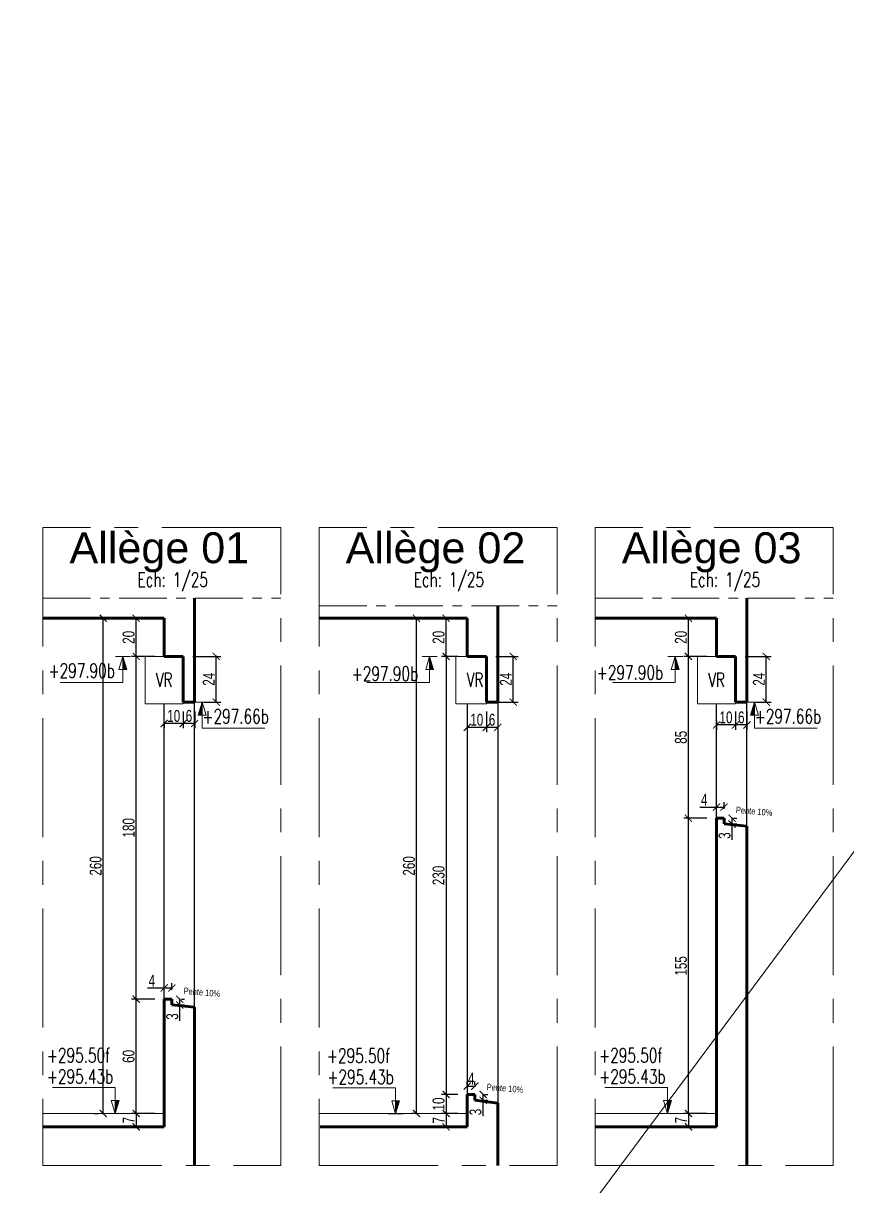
# Model space of a CAD drawing. Header units: metres. Extents: x -12536 to 12621, y -17191 to 9596.
# Drawn here: x 8762 to 9195, y 3538 to 4149 of the extents above; entities that cross this region are included whole.
import ezdxf
from ezdxf.enums import TextEntityAlignment as Align

# ---------------------------------------------------------------- set-up
doc = ezdxf.new("R2010")
doc.units = ezdxf.units.M
doc.header["$MEASUREMENT"] = 0
doc.header["$PDMODE"] = 2
doc.header["$PDSIZE"] = 0.25
doc.linetypes.add('AXES', pattern=[2, 1.25, -0.25, 0.25, -0.25])
for name, color, linetype, lineweight in [('B-AXE', 1, 'AXES', 13), ('B-COT', 1, 'Continuous', 18), ('B-T-VUE', 3, 'Continuous', 30), ('B-TEXTE pentes', 3, 'Continuous', 25), ('B-TITRE', 7, 'Continuous', 40), ('B-TXT', 3, 'Continuous', 30), ('B-VOILE-BA', 7, 'Continuous', 60), ('COTATION', 1, 'Continuous', 18), ('Plots', 5, 'Continuous', 0)]:
    doc.layers.add(name, color=color, linetype=linetype, lineweight=lineweight)
doc.styles.add('TEXTE', font='arial.ttf', dxfattribs={"width": 0.7})
doc.styles.add('TEXTE50', font='romans.shx', dxfattribs={"width": 0.7, "height": 0.15})
doc.styles.add('TITRE50', font='arial.ttf', dxfattribs={"height": 0.3})
doc.dimstyles.new('COT25CMm', dxfattribs={"dimscale": 0.5, "dimtxt": 12.5, "dimasz": 7.5, "dimexe": 5, "dimexo": 10, "dimgap": 1.5, "dimtad": 1, "dimdec": 1, "dimrnd": 0.5, "dimzin": 12, "dimdsep": 46, "dimtxsty": 'TEXTE', "dimblk1": 'ARCHTICK', "dimblk2": 'ARCHTICK', "dimsah": 1, "dimcen": 0, "dimdle": 0.75, "dimclrd": 1, "dimclre": 1, "dimclrt": 3, "dimadec": 0, "dimazin": 3, "dimtfac": 1, "dimtdec": 1, "dimtmove": 1, "dimatfit": 3, "dimldrblk": 'ARCHTICK', "dimfxl": 1, "dimtolj": 1, "dimtzin": 0, "dimarcsym": 0})

# ---------------------------------------------------------------- blocks, each defined once
blk = doc.blocks.new('niv00')
at = {"layer": 'B-COT'}
for p, q in [((481926.262, -520782.891), (481926.92, -520782.891)), ((481926.92, -520782.891), (481926.92, -520783.165)), ((481926.92, -520783.165), (481926.879, -520783.028)), ((481926.962, -520783.028), (481926.879, -520783.028)), ((481926.92, -520783.165), (481926.962, -520783.028)), ((481926.999, -520783.165), (481926.842, -520783.165))]:
    blk.add_line(p, q, dxfattribs=at)
blk.add_solid([(481926.962, -520783.028), (481926.92, -520783.028), (481926.92, -520783.165)], dxfattribs=at)
blk = doc.blocks.new('_ArchTick')
at = {"color": 0, "linetype": 'ByBlock', "const_width": 0.15}
blk.add_lwpolyline([(-0.5, -0.5), (0.5, 0.5)], dxfattribs=at)
blk = doc.blocks.new('*D699')
at = {"layer": 'B-COT', "color": 1, "lineweight": -2, "transparency": 16777216}
for p, q in [((8831.21, 3636.77), (8818.98, 3636.77)), ((8821.48, 3576.39), (8821.48, 3637.14)), ((8831.21, 3576.77), (8818.98, 3576.77))]:
    blk.add_line(p, q, dxfattribs=at)
at = {"layer": 'Defpoints', "color": 0, "transparency": 16777216}
for p in [(8821.48, 3636.77), (8836.21, 3636.77), (8836.21, 3576.77)]:
    blk.add_point(p, dxfattribs=at)
at = {"layer": 'B-COT', "color": 1, "lineweight": -2, "transparency": 16777216, "xscale": 3.75, "yscale": 3.75, "zscale": 3.75}
for p, rotation in [((8821.48, 3636.77), 90), ((8821.48, 3576.77), 270)]:
    blk.add_blockref('_ArchTick', p, dxfattribs=dict(at, rotation=rotation))
at = {"layer": 'B-COT', "color": 3, "transparency": 16777216, "insert": (8817.54, 3606.77), "char_height": 6.25, "attachment_point": 5, "rotation": 90, "style": 'TEXTE'}
blk.add_mtext('\\A1;60', dxfattribs=at)
blk = doc.blocks.new('*D700')
at = {"layer": 'B-COT', "color": 1, "lineweight": -2, "transparency": 16777216}
for p, q in [((8827.5, 3642.68), (8836.21, 3642.68)), ((8835.83, 3642.68), (8840.58, 3642.68)), ((8836.21, 3641.77), (8836.21, 3645.18)), ((8840.21, 3641.77), (8840.21, 3645.18))]:
    blk.add_line(p, q, dxfattribs=at)
at = {"layer": 'Defpoints', "color": 0, "transparency": 16777216}
for p in [(8840.21, 3642.68), (8836.21, 3636.77), (8840.21, 3636.77)]:
    blk.add_point(p, dxfattribs=at)
at = {"layer": 'B-COT', "color": 1, "lineweight": -2, "transparency": 16777216, "xscale": 3.75, "yscale": 3.75, "zscale": 3.75, "rotation": 180}
blk.add_blockref('_ArchTick', (8836.21, 3642.68), dxfattribs=at)
at = {"layer": 'B-COT', "color": 1, "lineweight": -2, "transparency": 16777216, "xscale": 3.75, "yscale": 3.75, "zscale": 3.75}
blk.add_blockref('_ArchTick', (8840.21, 3642.68), dxfattribs=at)
at = {"layer": 'B-COT', "color": 3, "transparency": 16777216, "insert": (8829.76, 3646.55), "char_height": 6.25, "attachment_point": 5, "style": 'TEXTE'}
blk.add_mtext('\\A1;4', dxfattribs=at)
blk = doc.blocks.new('*D701')
at = {"layer": 'B-COT', "color": 1, "lineweight": -2, "transparency": 16777216}
for p, q in [((8844.39, 3633.39), (8844.39, 3637.14)), ((8845.21, 3636.77), (8846.89, 3636.77)), ((8844.39, 3625.51), (8844.39, 3633.77)), ((8845.21, 3633.77), (8846.89, 3633.77))]:
    blk.add_line(p, q, dxfattribs=at)
at = {"layer": 'Defpoints', "color": 0, "transparency": 16777216}
for p in [(8840.21, 3636.77), (8844.39, 3636.77), (8840.21, 3633.77)]:
    blk.add_point(p, dxfattribs=at)
at = {"layer": 'B-COT', "color": 1, "lineweight": -2, "transparency": 16777216, "xscale": 3.75, "yscale": 3.75, "zscale": 3.75}
for p, rotation in [((8844.39, 3636.77), 90), ((8844.39, 3633.77), 270)]:
    blk.add_blockref('_ArchTick', p, dxfattribs=dict(at, rotation=rotation))
at = {"layer": 'B-COT', "color": 3, "transparency": 16777216, "insert": (8840.45, 3627.69), "char_height": 6.25, "attachment_point": 5, "rotation": 90, "style": 'TEXTE'}
blk.add_mtext('\\A1;3', dxfattribs=at)
blk = doc.blocks.new('*D702')
at = {"layer": 'B-COT', "color": 1, "lineweight": -2, "transparency": 16777216}
for p, q in [((8831.21, 3576.77), (8818.98, 3576.77)), ((8821.48, 3577.14), (8821.48, 3569.39)), ((8831.21, 3569.77), (8818.98, 3569.77))]:
    blk.add_line(p, q, dxfattribs=at)
at = {"layer": 'Defpoints', "color": 0, "transparency": 16777216}
for p in [(8836.21, 3576.77), (8821.48, 3569.77), (8836.21, 3569.77)]:
    blk.add_point(p, dxfattribs=at)
at = {"layer": 'B-COT', "color": 1, "lineweight": -2, "transparency": 16777216, "xscale": 3.75, "yscale": 3.75, "zscale": 3.75}
for p, rotation in [((8821.48, 3576.77), 90), ((8821.48, 3569.77), 270)]:
    blk.add_blockref('_ArchTick', p, dxfattribs=dict(at, rotation=rotation))
at = {"layer": 'B-COT', "color": 3, "transparency": 16777216, "insert": (8817.61, 3573.27), "char_height": 6.25, "attachment_point": 5, "rotation": 90, "style": 'TEXTE'}
blk.add_mtext('\\A1;7', dxfattribs=at)
blk = doc.blocks.new('*D703')
at = {"layer": 'B-COT', "color": 1, "lineweight": -2, "transparency": 16777216}
for p, q in [((8831.21, 3816.77), (8818.98, 3816.77)), ((8821.48, 3636.39), (8821.48, 3817.14)), ((8831.21, 3636.77), (8818.98, 3636.77))]:
    blk.add_line(p, q, dxfattribs=at)
at = {"layer": 'Defpoints', "color": 0, "transparency": 16777216}
for p in [(8821.48, 3816.77), (8836.21, 3816.77), (8836.21, 3636.77)]:
    blk.add_point(p, dxfattribs=at)
at = {"layer": 'B-COT', "color": 1, "lineweight": -2, "transparency": 16777216, "xscale": 3.75, "yscale": 3.75, "zscale": 3.75}
for p, rotation in [((8821.48, 3816.77), 90), ((8821.48, 3636.77), 270)]:
    blk.add_blockref('_ArchTick', p, dxfattribs=dict(at, rotation=rotation))
at = {"layer": 'B-COT', "color": 3, "transparency": 16777216, "insert": (8817.54, 3726.77), "char_height": 6.25, "attachment_point": 5, "rotation": 90, "style": 'TEXTE'}
blk.add_mtext('\\A1;180', dxfattribs=at)
blk = doc.blocks.new('*D704')
at = {"layer": 'B-COT', "color": 1, "lineweight": -2, "transparency": 16777216}
for p, q in [((8990.36, 3816.77), (8981.74, 3816.77)), ((8984.24, 3817.14), (8984.24, 3586.39)), ((8990.36, 3586.77), (8981.74, 3586.77))]:
    blk.add_line(p, q, dxfattribs=at)
at = {"layer": 'Defpoints', "color": 0, "transparency": 16777216}
for p in [(8995.36, 3816.77), (8984.24, 3586.77), (8995.36, 3586.77)]:
    blk.add_point(p, dxfattribs=at)
at = {"layer": 'B-COT', "color": 1, "lineweight": -2, "transparency": 16777216, "xscale": 3.75, "yscale": 3.75, "zscale": 3.75}
for p, rotation in [((8984.24, 3816.77), 90), ((8984.24, 3586.77), 270)]:
    blk.add_blockref('_ArchTick', p, dxfattribs=dict(at, rotation=rotation))
at = {"layer": 'B-COT', "color": 3, "transparency": 16777216, "insert": (8980.29, 3701.77), "char_height": 6.25, "attachment_point": 5, "rotation": 90, "style": 'TEXTE'}
blk.add_mtext('\\A1;230', dxfattribs=at)
blk = doc.blocks.new('*D705')
at = {"layer": 'B-COT', "color": 1, "lineweight": -2, "transparency": 16777216}
for p, q in [((8990.36, 3586.77), (8981.74, 3586.77)), ((8984.24, 3587.14), (8984.24, 3576.39)), ((8990.36, 3576.77), (8981.74, 3576.77))]:
    blk.add_line(p, q, dxfattribs=at)
at = {"layer": 'Defpoints', "color": 0, "transparency": 16777216}
for p in [(8995.36, 3586.77), (8984.24, 3576.77), (8995.36, 3576.77)]:
    blk.add_point(p, dxfattribs=at)
at = {"layer": 'B-COT', "color": 1, "lineweight": -2, "transparency": 16777216, "xscale": 3.75, "yscale": 3.75, "zscale": 3.75}
for p, rotation in [((8984.24, 3586.77), 90), ((8984.24, 3576.77), 270)]:
    blk.add_blockref('_ArchTick', p, dxfattribs=dict(at, rotation=rotation))
at = {"layer": 'B-COT', "color": 3, "transparency": 16777216, "insert": (8980.3, 3581.77), "char_height": 6.25, "attachment_point": 5, "rotation": 90, "style": 'TEXTE'}
blk.add_mtext('\\A1;10', dxfattribs=at)
blk = doc.blocks.new('*D706')
at = {"layer": 'B-COT', "color": 1, "lineweight": -2, "transparency": 16777216}
for p, q in [((8990.36, 3576.77), (8981.74, 3576.77)), ((8984.24, 3577.14), (8984.24, 3569.35)), ((8990.36, 3569.73), (8981.74, 3569.73))]:
    blk.add_line(p, q, dxfattribs=at)
at = {"layer": 'Defpoints', "color": 0, "transparency": 16777216}
for p in [(8995.36, 3576.77), (8984.24, 3569.73), (8995.36, 3569.73)]:
    blk.add_point(p, dxfattribs=at)
at = {"layer": 'B-COT', "color": 1, "lineweight": -2, "transparency": 16777216, "xscale": 3.75, "yscale": 3.75, "zscale": 3.75}
for p, rotation in [((8984.24, 3576.77), 90), ((8984.24, 3569.73), 270)]:
    blk.add_blockref('_ArchTick', p, dxfattribs=dict(at, rotation=rotation))
at = {"layer": 'B-COT', "color": 3, "transparency": 16777216, "insert": (8980.36, 3573.25), "char_height": 6.25, "attachment_point": 5, "rotation": 90, "style": 'TEXTE'}
blk.add_mtext('\\A1;7', dxfattribs=at)
blk = doc.blocks.new('*D718')
at = {"layer": 'B-COT', "color": 1, "lineweight": -2, "transparency": 16777216}
for p, q in [((9111.48, 3576.39), (9111.48, 3732.14)), ((9121.21, 3731.77), (9108.98, 3731.77)), ((9121.21, 3576.77), (9108.98, 3576.77))]:
    blk.add_line(p, q, dxfattribs=at)
at = {"layer": 'Defpoints', "color": 0, "transparency": 16777216}
for p in [(9111.48, 3731.77), (9126.21, 3731.77), (9126.21, 3576.77)]:
    blk.add_point(p, dxfattribs=at)
at = {"layer": 'B-COT', "color": 1, "lineweight": -2, "transparency": 16777216, "xscale": 3.75, "yscale": 3.75, "zscale": 3.75}
for p, rotation in [((9111.48, 3731.77), 90), ((9111.48, 3576.77), 270)]:
    blk.add_blockref('_ArchTick', p, dxfattribs=dict(at, rotation=rotation))
at = {"layer": 'B-COT', "color": 3, "transparency": 16777216, "insert": (9107.54, 3654.27), "char_height": 6.25, "attachment_point": 5, "rotation": 90, "style": 'TEXTE'}
blk.add_mtext('\\A1;155', dxfattribs=at)
blk = doc.blocks.new('*D719')
at = {"layer": 'B-COT', "color": 1, "lineweight": -2, "transparency": 16777216}
for p, q in [((9126.21, 3736.77), (9126.21, 3740.18)), ((9130.21, 3736.77), (9130.21, 3740.18)), ((9117.5, 3737.68), (9126.21, 3737.68)), ((9125.83, 3737.68), (9130.58, 3737.68))]:
    blk.add_line(p, q, dxfattribs=at)
at = {"layer": 'Defpoints', "color": 0, "transparency": 16777216}
for p in [(9130.21, 3737.68), (9126.21, 3731.77), (9130.21, 3731.77)]:
    blk.add_point(p, dxfattribs=at)
at = {"layer": 'B-COT', "color": 1, "lineweight": -2, "transparency": 16777216, "xscale": 3.75, "yscale": 3.75, "zscale": 3.75, "rotation": 180}
blk.add_blockref('_ArchTick', (9126.21, 3737.68), dxfattribs=at)
at = {"layer": 'B-COT', "color": 1, "lineweight": -2, "transparency": 16777216, "xscale": 3.75, "yscale": 3.75, "zscale": 3.75}
blk.add_blockref('_ArchTick', (9130.21, 3737.68), dxfattribs=at)
at = {"layer": 'B-COT', "color": 3, "transparency": 16777216, "insert": (9119.76, 3741.55), "char_height": 6.25, "attachment_point": 5, "style": 'TEXTE'}
blk.add_mtext('\\A1;4', dxfattribs=at)
blk = doc.blocks.new('*D720')
at = {"layer": 'B-COT', "color": 1, "lineweight": -2, "transparency": 16777216}
for p, q in [((9134.39, 3728.39), (9134.39, 3732.14)), ((9134.39, 3720.51), (9134.39, 3728.77)), ((9135.21, 3731.77), (9136.89, 3731.77)), ((9135.21, 3728.77), (9136.89, 3728.77))]:
    blk.add_line(p, q, dxfattribs=at)
at = {"layer": 'Defpoints', "color": 0, "transparency": 16777216}
for p in [(9130.21, 3731.77), (9130.21, 3728.77), (9134.39, 3731.77)]:
    blk.add_point(p, dxfattribs=at)
at = {"layer": 'B-COT', "color": 1, "lineweight": -2, "transparency": 16777216, "xscale": 3.75, "yscale": 3.75, "zscale": 3.75}
for p, rotation in [((9134.39, 3731.77), 90), ((9134.39, 3728.77), 270)]:
    blk.add_blockref('_ArchTick', p, dxfattribs=dict(at, rotation=rotation))
at = {"layer": 'B-COT', "color": 3, "transparency": 16777216, "insert": (9130.45, 3722.69), "char_height": 6.25, "attachment_point": 5, "rotation": 90, "style": 'TEXTE'}
blk.add_mtext('\\A1;3', dxfattribs=at)
blk = doc.blocks.new('*D721')
at = {"layer": 'B-COT', "color": 1, "lineweight": -2, "transparency": 16777216}
for p, q in [((9121.21, 3576.77), (9108.98, 3576.77)), ((9111.48, 3577.14), (9111.48, 3569.39)), ((9121.21, 3569.77), (9108.98, 3569.77))]:
    blk.add_line(p, q, dxfattribs=at)
at = {"layer": 'Defpoints', "color": 0, "transparency": 16777216}
for p in [(9126.21, 3576.77), (9111.48, 3569.77), (9126.21, 3569.77)]:
    blk.add_point(p, dxfattribs=at)
at = {"layer": 'B-COT', "color": 1, "lineweight": -2, "transparency": 16777216, "xscale": 3.75, "yscale": 3.75, "zscale": 3.75}
for p, rotation in [((9111.48, 3576.77), 90), ((9111.48, 3569.77), 270)]:
    blk.add_blockref('_ArchTick', p, dxfattribs=dict(at, rotation=rotation))
at = {"layer": 'B-COT', "color": 3, "transparency": 16777216, "insert": (9107.61, 3573.27), "char_height": 6.25, "attachment_point": 5, "rotation": 90, "style": 'TEXTE'}
blk.add_mtext('\\A1;7', dxfattribs=at)
blk = doc.blocks.new('*D722')
at = {"layer": 'B-COT', "color": 1, "lineweight": -2, "transparency": 16777216}
for p, q in [((9121.21, 3816.77), (9108.98, 3816.77)), ((9111.48, 3731.39), (9111.48, 3817.14)), ((9121.21, 3731.77), (9108.98, 3731.77))]:
    blk.add_line(p, q, dxfattribs=at)
at = {"layer": 'Defpoints', "color": 0, "transparency": 16777216}
for p in [(9111.48, 3816.77), (9126.21, 3816.77), (9126.21, 3731.77)]:
    blk.add_point(p, dxfattribs=at)
at = {"layer": 'B-COT', "color": 1, "lineweight": -2, "transparency": 16777216, "xscale": 3.75, "yscale": 3.75, "zscale": 3.75}
for p, rotation in [((9111.48, 3816.77), 90), ((9111.48, 3731.77), 270)]:
    blk.add_blockref('_ArchTick', p, dxfattribs=dict(at, rotation=rotation))
at = {"layer": 'B-COT', "color": 3, "transparency": 16777216, "insert": (9107.54, 3774.27), "char_height": 6.25, "attachment_point": 5, "rotation": 90, "style": 'TEXTE'}
blk.add_mtext('\\A1;85', dxfattribs=at)
blk = doc.blocks.new('*D744')
at = {"layer": 'B-COT', "color": 1, "lineweight": -2, "transparency": 16777216}
for p, q in [((8995.36, 3591.77), (8995.36, 3593.66)), ((8999.36, 3591.77), (8999.36, 3593.66)), ((8994.99, 3591.16), (8999.74, 3591.16))]:
    blk.add_line(p, q, dxfattribs=at)
at = {"layer": 'Defpoints', "color": 0, "transparency": 16777216}
for p in [(8995.36, 3586.77), (8999.36, 3591.16), (8999.36, 3586.77)]:
    blk.add_point(p, dxfattribs=at)
at = {"layer": 'B-COT', "color": 1, "lineweight": -2, "transparency": 16777216, "xscale": 3.75, "yscale": 3.75, "zscale": 3.75, "rotation": 180}
blk.add_blockref('_ArchTick', (8995.36, 3591.16), dxfattribs=at)
at = {"layer": 'B-COT', "color": 1, "lineweight": -2, "transparency": 16777216, "xscale": 3.75, "yscale": 3.75, "zscale": 3.75}
blk.add_blockref('_ArchTick', (8999.36, 3591.16), dxfattribs=at)
at = {"layer": 'B-COT', "color": 3, "transparency": 16777216, "insert": (8997.36, 3595.04), "char_height": 6.25, "attachment_point": 5, "style": 'TEXTE'}
blk.add_mtext('\\A1;4', dxfattribs=at)
blk = doc.blocks.new('*D745')
at = {"layer": 'B-COT', "color": 1, "lineweight": -2, "transparency": 16777216}
for p, q in [((9003.65, 3583.39), (9003.65, 3587.14)), ((9004.36, 3586.77), (9006.15, 3586.77)), ((9003.65, 3575.37), (9003.65, 3583.77)), ((9004.36, 3583.77), (9006.15, 3583.77))]:
    blk.add_line(p, q, dxfattribs=at)
at = {"layer": 'Defpoints', "color": 0, "transparency": 16777216}
for p in [(8999.36, 3586.77), (9003.65, 3586.77), (8999.36, 3583.77)]:
    blk.add_point(p, dxfattribs=at)
at = {"layer": 'B-COT', "color": 1, "lineweight": -2, "transparency": 16777216, "xscale": 3.75, "yscale": 3.75, "zscale": 3.75}
for p, rotation in [((9003.65, 3586.77), 90), ((9003.65, 3583.77), 270)]:
    blk.add_blockref('_ArchTick', p, dxfattribs=dict(at, rotation=rotation))
at = {"layer": 'B-COT', "color": 3, "transparency": 16777216, "insert": (8999.7, 3577.55), "char_height": 6.25, "attachment_point": 5, "rotation": 90, "style": 'TEXTE'}
blk.add_mtext('\\A1;3', dxfattribs=at)
blk = doc.blocks.new('*D688')
at = {"layer": 'B-COT', "color": 1, "lineweight": -2, "transparency": 16777216}
for p, q in [((9121.21, 3836.77), (9108.98, 3836.77)), ((9111.48, 3816.39), (9111.48, 3837.14)), ((9121.21, 3816.77), (9108.98, 3816.77))]:
    blk.add_line(p, q, dxfattribs=at)
at = {"layer": 'Defpoints', "color": 0, "transparency": 16777216}
for p in [(9111.48, 3836.77), (9126.21, 3836.77), (9126.21, 3816.77)]:
    blk.add_point(p, dxfattribs=at)
at = {"layer": 'B-COT', "color": 1, "lineweight": -2, "transparency": 16777216, "xscale": 3.75, "yscale": 3.75, "zscale": 3.75}
for p, rotation in [((9111.48, 3836.77), 90), ((9111.48, 3816.77), 270)]:
    blk.add_blockref('_ArchTick', p, dxfattribs=dict(at, rotation=rotation))
at = {"layer": 'B-COT', "color": 3, "transparency": 16777216, "insert": (9107.54, 3826.77), "char_height": 6.25, "attachment_point": 5, "rotation": 90, "style": 'TEXTE'}
blk.add_mtext('\\A1;20', dxfattribs=at)
blk = doc.blocks.new('*D689')
at = {"layer": 'B-COT', "color": 1, "lineweight": -2, "transparency": 16777216}
for p, q in [((8990.36, 3836.77), (8981.74, 3836.77)), ((8984.24, 3816.39), (8984.24, 3837.14)), ((8990.36, 3816.77), (8981.74, 3816.77))]:
    blk.add_line(p, q, dxfattribs=at)
at = {"layer": 'Defpoints', "color": 0, "transparency": 16777216}
for p in [(8984.24, 3836.77), (8995.36, 3836.77), (8995.36, 3816.77)]:
    blk.add_point(p, dxfattribs=at)
at = {"layer": 'B-COT', "color": 1, "lineweight": -2, "transparency": 16777216, "xscale": 3.75, "yscale": 3.75, "zscale": 3.75}
for p, rotation in [((8984.24, 3836.77), 90), ((8984.24, 3816.77), 270)]:
    blk.add_blockref('_ArchTick', p, dxfattribs=dict(at, rotation=rotation))
at = {"layer": 'B-COT', "color": 3, "transparency": 16777216, "insert": (8980.3, 3826.77), "char_height": 6.25, "attachment_point": 5, "rotation": 90, "style": 'TEXTE'}
blk.add_mtext('\\A1;20', dxfattribs=at)
blk = doc.blocks.new('*D785')
at = {"layer": 'B-COT', "color": 1, "lineweight": -2, "transparency": 16777216}
for p, q in [((8831.21, 3836.77), (8818.98, 3836.77)), ((8821.48, 3816.39), (8821.48, 3837.14)), ((8831.21, 3816.77), (8818.98, 3816.77))]:
    blk.add_line(p, q, dxfattribs=at)
at = {"layer": 'Defpoints', "color": 0, "transparency": 16777216}
for p in [(8821.48, 3836.77), (8836.21, 3836.77), (8836.21, 3816.77)]:
    blk.add_point(p, dxfattribs=at)
at = {"layer": 'B-COT', "color": 1, "lineweight": -2, "transparency": 16777216, "xscale": 3.75, "yscale": 3.75, "zscale": 3.75}
for p, rotation in [((8821.48, 3836.77), 90), ((8821.48, 3816.77), 270)]:
    blk.add_blockref('_ArchTick', p, dxfattribs=dict(at, rotation=rotation))
at = {"layer": 'B-COT', "color": 3, "transparency": 16777216, "insert": (8817.54, 3826.77), "char_height": 6.25, "attachment_point": 5, "rotation": 90, "style": 'TEXTE'}
blk.add_mtext('\\A1;20', dxfattribs=at)
blk = doc.blocks.new('*D786')
at = {"layer": 'B-COT', "color": 1, "lineweight": -2, "transparency": 16777216}
for p, q in [((8799.37, 3836.77), (8801.69, 3836.77)), ((8804.19, 3576.39), (8804.19, 3837.14)), ((8799.37, 3576.77), (8801.69, 3576.77))]:
    blk.add_line(p, q, dxfattribs=at)
at = {"layer": 'Defpoints', "color": 0, "transparency": 16777216}
for p in [(8804.19, 3836.77), (8804.37, 3836.77), (8804.37, 3576.77)]:
    blk.add_point(p, dxfattribs=at)
at = {"layer": 'B-COT', "color": 1, "lineweight": -2, "transparency": 16777216, "xscale": 3.75, "yscale": 3.75, "zscale": 3.75}
for p, rotation in [((8804.19, 3836.77), 90), ((8804.19, 3576.77), 270)]:
    blk.add_blockref('_ArchTick', p, dxfattribs=dict(at, rotation=rotation))
at = {"layer": 'B-COT', "color": 3, "transparency": 16777216, "insert": (8800.25, 3706.77), "char_height": 6.25, "attachment_point": 5, "rotation": 90, "style": 'TEXTE'}
blk.add_mtext('\\A1;260', dxfattribs=at)
blk = doc.blocks.new('*D787')
at = {"layer": 'B-COT', "color": 1, "lineweight": -2, "transparency": 16777216}
for p, q in [((8969.03, 3836.77), (8966.19, 3836.77)), ((8968.69, 3576.39), (8968.69, 3837.14)), ((8969.03, 3576.77), (8966.19, 3576.77))]:
    blk.add_line(p, q, dxfattribs=at)
at = {"layer": 'Defpoints', "color": 0, "transparency": 16777216}
for p in [(8968.69, 3836.77), (8974.03, 3836.77), (8974.03, 3576.77)]:
    blk.add_point(p, dxfattribs=at)
at = {"layer": 'B-COT', "color": 1, "lineweight": -2, "transparency": 16777216, "xscale": 3.75, "yscale": 3.75, "zscale": 3.75}
for p, rotation in [((8968.69, 3836.77), 90), ((8968.69, 3576.77), 270)]:
    blk.add_blockref('_ArchTick', p, dxfattribs=dict(at, rotation=rotation))
at = {"layer": 'B-COT', "color": 3, "transparency": 16777216, "insert": (8964.75, 3706.77), "char_height": 6.25, "attachment_point": 5, "rotation": 90, "style": 'TEXTE'}
blk.add_mtext('\\A1;260', dxfattribs=at)
blk = doc.blocks.new('*D788')
at = {"layer": 'B-COT', "color": 1, "lineweight": -2, "transparency": 16777216}
for p, q in [((8851.21, 3816.77), (8866.02, 3816.77)), ((8863.52, 3792.39), (8863.52, 3817.14)), ((8857.21, 3792.77), (8866.02, 3792.77))]:
    blk.add_line(p, q, dxfattribs=at)
at = {"layer": 'Defpoints', "color": 0, "transparency": 16777216}
for p in [(8846.21, 3816.77), (8863.52, 3816.77), (8852.21, 3792.77)]:
    blk.add_point(p, dxfattribs=at)
at = {"layer": 'B-COT', "color": 1, "lineweight": -2, "transparency": 16777216, "xscale": 3.75, "yscale": 3.75, "zscale": 3.75}
for p, rotation in [((8863.52, 3816.77), 90), ((8863.52, 3792.77), 270)]:
    blk.add_blockref('_ArchTick', p, dxfattribs=dict(at, rotation=rotation))
at = {"layer": 'B-COT', "color": 3, "transparency": 16777216, "insert": (8859.63, 3804.77), "char_height": 6.25, "attachment_point": 5, "rotation": 90, "style": 'TEXTE'}
blk.add_mtext('\\A1;24', dxfattribs=at)
blk = doc.blocks.new('*D789')
at = {"layer": 'B-COT', "color": 1, "lineweight": -2, "transparency": 16777216}
for p, q in [((8846.21, 3787.77), (8846.21, 3779.03)), ((8852.21, 3787.77), (8852.21, 3779.03)), ((8852.58, 3781.53), (8845.83, 3781.53))]:
    blk.add_line(p, q, dxfattribs=at)
at = {"layer": 'Defpoints', "color": 0, "transparency": 16777216}
for p in [(8846.21, 3792.77), (8852.21, 3792.77), (8846.21, 3781.53)]:
    blk.add_point(p, dxfattribs=at)
at = {"layer": 'B-COT', "color": 1, "lineweight": -2, "transparency": 16777216, "xscale": 3.75, "yscale": 3.75, "zscale": 3.75, "rotation": 180}
blk.add_blockref('_ArchTick', (8846.21, 3781.53), dxfattribs=at)
at = {"layer": 'B-COT', "color": 1, "lineweight": -2, "transparency": 16777216, "xscale": 3.75, "yscale": 3.75, "zscale": 3.75}
blk.add_blockref('_ArchTick', (8852.21, 3781.53), dxfattribs=at)
at = {"layer": 'B-COT', "color": 3, "transparency": 16777216, "insert": (8849.21, 3785.47), "char_height": 6.25, "attachment_point": 5, "style": 'TEXTE'}
blk.add_mtext('\\A1;6', dxfattribs=at)
blk = doc.blocks.new('*D790')
at = {"layer": 'B-COT', "color": 1, "lineweight": -2, "transparency": 16777216}
for p, q in [((8846.21, 3787.77), (8846.21, 3779.03)), ((8846.58, 3781.53), (8835.83, 3781.53)), ((8836.21, 3781.49), (8836.21, 3779.03))]:
    blk.add_line(p, q, dxfattribs=at)
at = {"layer": 'Defpoints', "color": 0, "transparency": 16777216}
for p in [(8846.21, 3792.77), (8836.21, 3786.49), (8836.21, 3781.53)]:
    blk.add_point(p, dxfattribs=at)
at = {"layer": 'B-COT', "color": 1, "lineweight": -2, "transparency": 16777216, "xscale": 3.75, "yscale": 3.75, "zscale": 3.75, "rotation": 180}
blk.add_blockref('_ArchTick', (8836.21, 3781.53), dxfattribs=at)
at = {"layer": 'B-COT', "color": 1, "lineweight": -2, "transparency": 16777216, "xscale": 3.75, "yscale": 3.75, "zscale": 3.75}
blk.add_blockref('_ArchTick', (8846.21, 3781.53), dxfattribs=at)
at = {"layer": 'B-COT', "color": 3, "transparency": 16777216, "insert": (8841.21, 3785.47), "char_height": 6.25, "attachment_point": 5, "style": 'TEXTE'}
blk.add_mtext('\\A1;10', dxfattribs=at)
blk = doc.blocks.new('*D791')
at = {"layer": 'B-COT', "color": 1, "lineweight": -2, "transparency": 16777216}
for p, q in [((9005.36, 3787.77), (9005.36, 3777.01)), ((9011.36, 3787.77), (9011.36, 3777.01)), ((9011.74, 3779.51), (9004.99, 3779.51))]:
    blk.add_line(p, q, dxfattribs=at)
at = {"layer": 'Defpoints', "color": 0, "transparency": 16777216}
for p in [(9005.36, 3792.77), (9011.36, 3792.77), (9005.36, 3779.51)]:
    blk.add_point(p, dxfattribs=at)
at = {"layer": 'B-COT', "color": 1, "lineweight": -2, "transparency": 16777216, "xscale": 3.75, "yscale": 3.75, "zscale": 3.75, "rotation": 180}
blk.add_blockref('_ArchTick', (9005.36, 3779.51), dxfattribs=at)
at = {"layer": 'B-COT', "color": 1, "lineweight": -2, "transparency": 16777216, "xscale": 3.75, "yscale": 3.75, "zscale": 3.75}
blk.add_blockref('_ArchTick', (9011.36, 3779.51), dxfattribs=at)
at = {"layer": 'B-COT', "color": 3, "transparency": 16777216, "insert": (9008.36, 3783.45), "char_height": 6.25, "attachment_point": 5, "style": 'TEXTE'}
blk.add_mtext('\\A1;6', dxfattribs=at)
blk = doc.blocks.new('*D792')
at = {"layer": 'B-COT', "color": 1, "lineweight": -2, "transparency": 16777216}
for p, q in [((9005.36, 3787.77), (9005.36, 3777.01)), ((8995.36, 3783.78), (8995.36, 3777.01)), ((9005.74, 3779.51), (8994.99, 3779.51))]:
    blk.add_line(p, q, dxfattribs=at)
at = {"layer": 'Defpoints', "color": 0, "transparency": 16777216}
for p in [(8995.36, 3788.78), (9005.36, 3792.77), (8995.36, 3779.51)]:
    blk.add_point(p, dxfattribs=at)
at = {"layer": 'B-COT', "color": 1, "lineweight": -2, "transparency": 16777216, "xscale": 3.75, "yscale": 3.75, "zscale": 3.75, "rotation": 180}
blk.add_blockref('_ArchTick', (8995.36, 3779.51), dxfattribs=at)
at = {"layer": 'B-COT', "color": 1, "lineweight": -2, "transparency": 16777216, "xscale": 3.75, "yscale": 3.75, "zscale": 3.75}
blk.add_blockref('_ArchTick', (9005.36, 3779.51), dxfattribs=at)
at = {"layer": 'B-COT', "color": 3, "transparency": 16777216, "insert": (9000.36, 3783.45), "char_height": 6.25, "attachment_point": 5, "style": 'TEXTE'}
blk.add_mtext('\\A1;10', dxfattribs=at)
blk = doc.blocks.new('*D793')
at = {"layer": 'B-COT', "color": 1, "lineweight": -2, "transparency": 16777216}
for p, q in [((9136.21, 3787.77), (9136.21, 3778.26)), ((9142.21, 3787.77), (9142.21, 3778.26)), ((9142.58, 3780.76), (9135.83, 3780.76))]:
    blk.add_line(p, q, dxfattribs=at)
at = {"layer": 'Defpoints', "color": 0, "transparency": 16777216}
for p in [(9136.21, 3792.77), (9142.21, 3792.77), (9136.21, 3780.76)]:
    blk.add_point(p, dxfattribs=at)
at = {"layer": 'B-COT', "color": 1, "lineweight": -2, "transparency": 16777216, "xscale": 3.75, "yscale": 3.75, "zscale": 3.75, "rotation": 180}
blk.add_blockref('_ArchTick', (9136.21, 3780.76), dxfattribs=at)
at = {"layer": 'B-COT', "color": 1, "lineweight": -2, "transparency": 16777216, "xscale": 3.75, "yscale": 3.75, "zscale": 3.75}
blk.add_blockref('_ArchTick', (9142.21, 3780.76), dxfattribs=at)
at = {"layer": 'B-COT', "color": 3, "transparency": 16777216, "insert": (9139.21, 3784.7), "char_height": 6.25, "attachment_point": 5, "style": 'TEXTE'}
blk.add_mtext('\\A1;6', dxfattribs=at)
blk = doc.blocks.new('*D794')
at = {"layer": 'B-COT', "color": 1, "lineweight": -2, "transparency": 16777216}
for p, q in [((9136.21, 3787.77), (9136.21, 3778.26)), ((9126.21, 3782.97), (9126.21, 3778.26)), ((9136.58, 3780.76), (9125.83, 3780.76))]:
    blk.add_line(p, q, dxfattribs=at)
at = {"layer": 'Defpoints', "color": 0, "transparency": 16777216}
for p in [(9126.21, 3787.97), (9136.21, 3792.77), (9126.21, 3780.76)]:
    blk.add_point(p, dxfattribs=at)
at = {"layer": 'B-COT', "color": 1, "lineweight": -2, "transparency": 16777216, "xscale": 3.75, "yscale": 3.75, "zscale": 3.75, "rotation": 180}
blk.add_blockref('_ArchTick', (9126.21, 3780.76), dxfattribs=at)
at = {"layer": 'B-COT', "color": 1, "lineweight": -2, "transparency": 16777216, "xscale": 3.75, "yscale": 3.75, "zscale": 3.75}
blk.add_blockref('_ArchTick', (9136.21, 3780.76), dxfattribs=at)
at = {"layer": 'B-COT', "color": 3, "transparency": 16777216, "insert": (9131.21, 3784.7), "char_height": 6.25, "attachment_point": 5, "style": 'TEXTE'}
blk.add_mtext('\\A1;10', dxfattribs=at)
blk = doc.blocks.new('*D795')
at = {"layer": 'B-COT', "color": 1, "lineweight": -2, "transparency": 16777216}
for p, q in [((9010.36, 3816.77), (9022, 3816.77)), ((9019.5, 3792.39), (9019.5, 3817.14)), ((9010.36, 3792.77), (9022, 3792.77))]:
    blk.add_line(p, q, dxfattribs=at)
at = {"layer": 'Defpoints', "color": 0, "transparency": 16777216}
for p in [(9005.36, 3816.77), (9019.5, 3816.77), (9005.36, 3792.77)]:
    blk.add_point(p, dxfattribs=at)
at = {"layer": 'B-COT', "color": 1, "lineweight": -2, "transparency": 16777216, "xscale": 3.75, "yscale": 3.75, "zscale": 3.75}
for p, rotation in [((9019.5, 3816.77), 90), ((9019.5, 3792.77), 270)]:
    blk.add_blockref('_ArchTick', p, dxfattribs=dict(at, rotation=rotation))
at = {"layer": 'B-COT', "color": 3, "transparency": 16777216, "insert": (9015.62, 3804.77), "char_height": 6.25, "attachment_point": 5, "rotation": 90, "style": 'TEXTE'}
blk.add_mtext('\\A1;24', dxfattribs=at)
blk = doc.blocks.new('*D796')
at = {"layer": 'B-COT', "color": 1, "lineweight": -2, "transparency": 16777216}
for p, q in [((9141.21, 3816.77), (9154.85, 3816.77)), ((9152.35, 3792.39), (9152.35, 3817.14)), ((9147.21, 3792.77), (9154.85, 3792.77))]:
    blk.add_line(p, q, dxfattribs=at)
at = {"layer": 'Defpoints', "color": 0, "transparency": 16777216}
for p in [(9136.21, 3816.77), (9152.35, 3816.77), (9142.21, 3792.77)]:
    blk.add_point(p, dxfattribs=at)
at = {"layer": 'B-COT', "color": 1, "lineweight": -2, "transparency": 16777216, "xscale": 3.75, "yscale": 3.75, "zscale": 3.75}
for p, rotation in [((9152.35, 3816.77), 90), ((9152.35, 3792.77), 270)]:
    blk.add_blockref('_ArchTick', p, dxfattribs=dict(at, rotation=rotation))
at = {"layer": 'B-COT', "color": 3, "transparency": 16777216, "insert": (9148.46, 3804.77), "char_height": 6.25, "attachment_point": 5, "rotation": 90, "style": 'TEXTE'}
blk.add_mtext('\\A1;24', dxfattribs=at)

msp = doc.modelspace()

# ---------------------------------------------------------------- linework, layer by layer
at = {"layer": 'B-AXE', "ltscale": 20}
for p, q in [((8772.53, 3847.326), (8897.53, 3847.326)), ((8917.53, 3843.326), (9042.53, 3843.326)), ((9062.53, 3847.326), (9187.53, 3847.326))]:
    msp.add_line(p, q, dxfattribs=at)
at = {"layer": 'B-AXE', "ltscale": 50}
for points in [[(8772.53, 3884.396), (8772.53, 3549.396), (8897.53, 3549.396), (8897.53, 3884.396)], [(8917.53, 3884.396), (8917.53, 3549.396), (9042.53, 3549.396), (9042.53, 3884.396)], [(9062.53, 3884.396), (9062.53, 3549.396), (9187.53, 3549.396), (9187.53, 3884.396)]]:
    msp.add_lwpolyline(points, close=True, dxfattribs=at)
at = {"layer": 'B-COT'}
msp.add_lwpolyline([(12620.595, 8316.185), (6422.806, -17.901)], dxfattribs=at)
at = {"layer": 'B-T-VUE'}
for p, q in [((8836.207, 3636.767), (8836.207, 3791.767)), ((8852.207, 3632.567), (8852.207, 3792.767)), ((8995.36, 3791.767), (8995.36, 3586.767)), ((9011.36, 3792.767), (9011.36, 3582.167)), ((9126.207, 3731.767), (9126.207, 3791.767)), ((9142.207, 3727.567), (9142.207, 3792.767))]:
    msp.add_line(p, q, dxfattribs=at)
at = {"layer": 'B-VOILE-BA'}
for p, q in [((8852.207, 3792.767), (8852.207, 3847.326)), ((9011.36, 3792.767), (9011.36, 3843.326)), ((9142.207, 3792.767), (9142.207, 3847.326)), ((8836.207, 3836.767), (8772.53, 3836.767)), ((8836.207, 3816.767), (8836.207, 3836.767)), ((8995.36, 3836.767), (8995.36, 3816.767)), ((9126.207, 3836.767), (9062.53, 3836.767)), ((9126.207, 3816.767), (9126.207, 3836.767)), ((8836.207, 3816.767), (8846.207, 3816.767)), ((8846.207, 3792.767), (8846.207, 3816.767)), ((8995.36, 3816.767), (9005.36, 3816.767)), ((9005.36, 3816.767), (9005.36, 3792.767)), ((9126.207, 3816.767), (9136.207, 3816.767)), ((9136.207, 3792.767), (9136.207, 3816.767)), ((8846.207, 3792.767), (8852.207, 3792.767)), ((9005.36, 3792.767), (9011.36, 3792.767)), ((9136.207, 3792.767), (9142.207, 3792.767)), ((9126.207, 3569.767), (9126.207, 3731.767)), ((9130.207, 3731.767), (9126.207, 3731.767)), ((9130.207, 3728.767), (9130.207, 3731.767)), ((9142.207, 3727.567), (9130.207, 3728.767)), ((9142.207, 3549.396), (9142.207, 3727.567)), ((8836.207, 3569.767), (8836.207, 3636.767)), ((8840.207, 3636.767), (8836.207, 3636.767)), ((8840.207, 3633.767), (8840.207, 3636.767)), ((8852.207, 3632.567), (8840.207, 3633.767)), ((8852.207, 3549.396), (8852.207, 3632.567)), ((8999.36, 3586.767), (8995.36, 3586.767)), ((8995.36, 3586.767), (8995.36, 3569.727)), ((8999.36, 3586.767), (8999.36, 3583.767)), ((9011.36, 3582.167), (8999.36, 3583.767)), ((9011.36, 3549.396), (9011.36, 3582.167)), ((8836.207, 3569.767), (8772.53, 3569.767)), ((8995.36, 3569.727), (8918.096, 3569.727)), ((9126.207, 3569.767), (9062.53, 3569.767))]:
    msp.add_line(p, q, dxfattribs=at)
msp.add_lwpolyline([(8995.36, 3836.767), (8917.53, 3836.767)], dxfattribs=at)
at = {"layer": 'Plots'}
for p, q in [((8836.207, 3576.767), (8772.53, 3576.767)), ((8995.36, 3576.767), (8917.53, 3576.767)), ((9126.207, 3576.767), (9062.53, 3576.767))]:
    msp.add_line(p, q, dxfattribs=at)
for points in [[(8846.207, 3816.767), (8826.207, 3816.767), (8826.207, 3791.767), (8846.207, 3791.767)], [(9005.36, 3816.767), (8989.36, 3816.767), (8989.36, 3791.767), (9005.36, 3791.767)], [(9136.207, 3816.767), (9116.207, 3816.767), (9116.207, 3791.767), (9136.207, 3791.767)]]:
    msp.add_lwpolyline(points, close=True, dxfattribs=at)

# ---------------------------------------------------------------- block references
at = {"layer": 'COTATION', "yscale": 50.00000000000006, "zscale": 50.00000000000006, "rotation": 180}
for p, xscale in [((-24087531.476, -26035341.5), -50.00000000000006), ((-24087370.444, -26035341.5), -50.00000000000006), ((-24087241.476, -26035341.5), -50.00000000000006), ((24105202.17, -26035365.5), 50.00000000000006), ((24105492.17, -26035365.5), 50.00000000000006)]:
    msp.add_blockref('niv00', p, dxfattribs=dict(at, xscale=xscale))
at = {"layer": 'COTATION', "xscale": 50.00000000000006, "yscale": 50.00000000000006, "zscale": 50.00000000000006}
for p in [(-24087535.558, 26042735.034), (-24087388.258, 26042734.804), (-24087245.558, 26042735.034)]:
    msp.add_blockref('niv00', p, dxfattribs=at)

# ---------------------------------------------------------------- texts
at = {"layer": 'B-TEXTE pentes', "extrusion": (-1.88881e-05, 1.63085e-05, 1), "style": 'TEXTE', "width": 0.7}
for p in [(9136.278, 3734.574, -0.111), (8846.278, 3639.574, -0.108), (9005.432, 3589.174, -0.111)]:
    msp.add_text('Pente 10%%%', height=3.35462, rotation=355.135824, dxfattribs=at).set_placement(p)
at = {"layer": 'B-TITRE', "color": 2, "style": 'TITRE50'}
for s, p in [('Allège 01 ', (8836.817, 3865.685)), ('Allège 02 ', (8981.817, 3865.685)), ('Allège 03 ', (9126.817, 3865.685))]:
    msp.add_text(s, height=16.2, rotation=0.000001, dxfattribs=at).set_placement(p, align=Align.CENTER)
at = {"layer": 'B-TXT', "style": 'TEXTE50', "width": 0.7}
for p in [(8840.69, 3853.321), (8985.69, 3853.321), (9130.69, 3853.321)]:
    msp.add_text('Ech: 1/25', height=7.5, rotation=0.042499, dxfattribs=at).set_placement(p, align=Align.CENTER)
for s, rotation, p in [('+297.90b', 359.999999, (8775.425, 3805.509)), ('+297.90b', 359.999999, (9063.339, 3804.546)), ('+297.90b', 359.999999, (8934.662, 3803.905)), ('+297.66b', 0.000001, (8856.269, 3781.509)), ('+297.66b', 0.000001, (9146.269, 3781.509)), ('+295.50f', 0.000001, (8774.56, 3603.572)), ('+295.50f', 0.000001, (8921.629, 3603.342)), ('+295.50f', 0.000001, (9064.56, 3603.572)), ('+295.43b', 0.000001, (8774.574, 3592.448)), ('+295.43b', 0.000001, (8921.875, 3592.218)), ('+295.43b', 0.000001, (9064.574, 3592.448))]:
    msp.add_text(s, height=7.5, rotation=rotation, dxfattribs=at).set_placement(p)
at = {"layer": 'Plots', "style": 'TEXTE50', "width": 0.7}
for p in [(8831.848, 3800.697), (8995.002, 3800.697), (9121.848, 3800.697)]:
    msp.add_text('VR', height=7.5, rotation=359.999999, dxfattribs=at).set_placement(p)

# ---------------------------------------------------------------- dimensions: what is measured, and where the dimension line sits
at = {"layer": 'B-COT'}
for base, p1, p2, picture, middle in [((8804.19, 3836.767), (8804.368, 3576.767), (8804.368, 3836.767), '*D786', (8800.249, 3706.767)), ((8821.484, 3836.767), (8836.207, 3816.767), (8836.207, 3836.767), '*D785', (8817.543, 3826.767)), ((8968.694, 3836.767), (8974.028, 3576.767), (8974.028, 3836.767), '*D787', (8964.753, 3706.767)), ((8984.236, 3836.767), (8995.36, 3816.767), (8995.36, 3836.767), '*D689', (8980.295, 3826.767)), ((9111.484, 3836.767), (9126.207, 3816.767), (9126.207, 3836.767), '*D688', (9107.543, 3826.767)), ((8821.484, 3816.767), (8836.207, 3636.767), (8836.207, 3816.767), '*D703', (8817.543, 3726.767)), ((8863.518, 3816.767), (8852.207, 3792.767), (8846.207, 3816.767), '*D788', (8859.63, 3804.767)), ((8984.236, 3586.767), (8995.36, 3816.767), (8995.36, 3586.767), '*D704', (8980.293, 3701.767)), ((9019.504, 3816.767), (9005.36, 3792.767), (9005.36, 3816.767), '*D795', (9015.616, 3804.767)), ((9111.484, 3816.767), (9126.207, 3731.767), (9126.207, 3816.767), '*D722', (9107.543, 3774.267)), ((9152.347, 3816.767), (9142.207, 3792.767), (9136.207, 3816.767), '*D796', (9148.459, 3804.767)), ((9111.484, 3731.767), (9126.207, 3576.767), (9126.207, 3731.767), '*D718', (9107.543, 3654.267)), ((8821.484, 3636.767), (8836.207, 3576.767), (8836.207, 3636.767), '*D699', (8817.543, 3606.767)), ((8984.236, 3576.767), (8995.36, 3586.767), (8995.36, 3576.767), '*D705', (8980.295, 3581.767)), ((8821.484, 3569.767), (8836.207, 3576.767), (8836.207, 3569.767), '*D702', (8817.609, 3573.267)), ((8984.236, 3569.727), (8995.36, 3576.767), (8995.36, 3569.727), '*D706', (8980.361, 3573.247)), ((9111.484, 3569.767), (9126.207, 3576.767), (9126.207, 3569.767), '*D721', (9107.609, 3573.267))]:
    dim = msp.add_linear_dim(base=base, p1=p1, p2=p2, angle=90, dimstyle='COT25CMm', dxfattribs=at)
    dim.commit()
    dim.dimension.update_dxf_attribs({"geometry": picture, "text_midpoint": middle})
for base, p1, p2, picture, middle in [((8836.207, 3781.531), (8846.207, 3792.767), (8836.207, 3786.49), '*D790', (8841.207, 3785.472)), ((8846.207, 3781.531), (8852.207, 3792.767), (8846.207, 3792.767), '*D789', (8849.207, 3785.472)), ((8995.36, 3779.509), (9005.36, 3792.767), (8995.36, 3788.783), '*D792', (9000.36, 3783.45)), ((9005.36, 3779.509), (9011.36, 3792.767), (9005.36, 3792.767), '*D791', (9008.36, 3783.45)), ((9126.207, 3780.759), (9136.207, 3792.767), (9126.207, 3787.965), '*D794', (9131.207, 3784.7)), ((9136.207, 3780.759), (9142.207, 3792.767), (9136.207, 3792.767), '*D793', (9139.207, 3784.7))]:
    dim = msp.add_linear_dim(base=base, p1=p1, p2=p2, dimstyle='COT25CMm', dxfattribs=at)
    dim.commit()
    dim.dimension.update_dxf_attribs({"geometry": picture, "text_midpoint": middle})
for base, p1, p2, picture, middle in [((9130.207, 3737.677), (9126.207, 3731.767), (9130.207, 3731.767), '*D719', (9119.759, 3737.315)), ((8840.207, 3642.677), (8836.207, 3636.767), (8840.207, 3636.767), '*D700', (8829.759, 3642.315)), ((8999.36, 3591.162), (8995.36, 3586.767), (8999.36, 3586.767), '*D744', (8997.36, 3591.162))]:
    dim = msp.add_linear_dim(base=base, p1=p1, p2=p2, dimstyle='COT25CMm', dxfattribs=at)
    dim.commit()
    dim.dimension.update_dxf_attribs({"geometry": picture, "text_midpoint": middle, "dimtype": 160})
for base, p1, p2, picture, middle in [((9134.393, 3731.767), (9130.207, 3728.767), (9130.207, 3731.767), '*D720', (9135.394, 3722.692)), ((8844.393, 3636.767), (8840.207, 3633.767), (8840.207, 3636.767), '*D701', (8845.394, 3627.692)), ((9003.647, 3586.767), (8999.36, 3583.767), (8999.36, 3586.767), '*D745', (9003.976, 3577.554))]:
    dim = msp.add_linear_dim(base=base, p1=p1, p2=p2, angle=90, dimstyle='COT25CMm', dxfattribs=at)
    dim.commit()
    dim.dimension.update_dxf_attribs({"geometry": picture, "text_midpoint": middle, "dimtype": 160})

doc.saveas('drawing.dxf')
